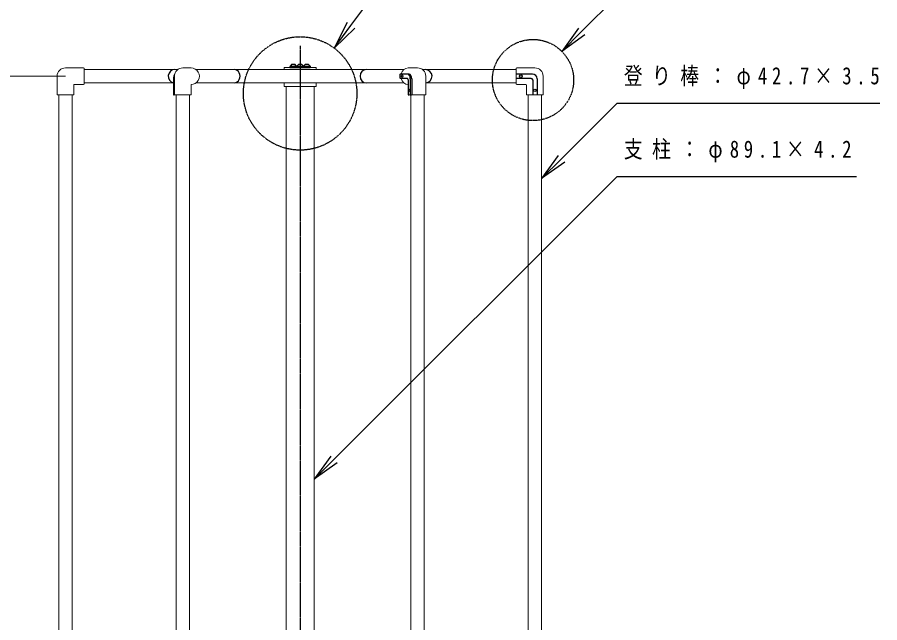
# Model space of a CAD drawing. Units: millimetres at full size; details may follow other scales. Extents: x -11724 to 0, y -804 to 8010.
# Drawn here: x -10003 to -7247, y 3119 to 5055 of the extents above; entities that cross this region are included whole.
import ezdxf

# ---------------------------------------------------------------- set-up
doc = ezdxf.new("R2010")
doc.units = ezdxf.units.MM
doc.linetypes.add('USER2', pattern=[6, 3, -1, 1, -1])
doc.linetypes.add('USER3', pattern=[8, 3, -1, 1, -1, 1, -1])
doc.layers.add('線', color=7, linetype='Continuous', lineweight=25)
doc.layers.add('補助', color=2, linetype='Continuous', lineweight=25)
doc.styles.add('ＭＳ ゴシック', font='')
doc.styles.get('ＭＳ ゴシック').set_extended_font_data('MS Gothic')

msp = doc.modelspace()

# ---------------------------------------------------------------- linework, layer by layer
at = {"layer": '線', "color": 20, "linetype": 'USER2'}
msp.add_line((-9099.089, 4963.17), (-9099.089, 1156.22), dxfattribs=at)
at = {"layer": '線', "lineweight": 13}
for p, q in [((-9849.089, 4892.72), (-9791.089, 4892.72)), ((-9789.089, 4890.72), (-9789.089, 4841.72)), ((-9489.787, 4887.57), (-9789.089, 4887.57)), ((-9474.089, 4892.72), (-9447.589, 4892.72)), ((-8767.684, 4887.57), (-9431.921, 4887.57)), ((-9149.889, 4887.57), (-9149.889, 4893.57)), ((-9048.289, 4893.57), (-9149.889, 4893.57)), ((-9048.289, 4887.57), (-9048.289, 4893.57)), ((-8724.089, 4892.72), (-8754.089, 4892.72)), ((-8409.089, 4887.57), (-8708.391, 4887.57)), ((-8409.089, 4890.72), (-8409.089, 4841.72)), ((-8349.089, 4892.72), (-8407.089, 4892.72)), ((-9875.589, 4866.22), (-9875.589, 4808.22)), ((-9500.589, 4806.22), (-9500.589, 4866.22)), ((-8697.589, 4808.22), (-8697.589, 4866.22)), ((-8322.589, 4866.22), (-8322.589, 4808.22)), ((-9822.589, 4837.72), (-9822.589, 4808.22)), ((-9820.589, 4839.72), (-9791.089, 4839.72)), ((-9504.003, 4844.87), (-9789.089, 4844.87)), ((-9447.589, 4839.72), (-9447.589, 4808.22)), ((-8767.684, 4844.87), (-9431.921, 4844.87)), ((-9149.889, 4844.87), (-9149.889, 4833.57)), ((-9048.289, 4833.57), (-9149.889, 4833.57)), ((-9143.639, 4833.57), (-9143.639, 1616.22)), ((-9054.539, 4833.57), (-9054.539, 1616.22)), ((-9048.289, 4844.87), (-9048.289, 4833.57)), ((-8754.003, 4839.72), (-8754.089, 4839.72)), ((-8409.089, 4844.87), (-8697.589, 4844.87)), ((-8377.589, 4839.72), (-8407.089, 4839.72)), ((-8375.589, 4837.72), (-8375.589, 4808.22)), ((-9873.589, 4806.22), (-9824.589, 4806.22)), ((-9870.439, 4806.22), (-9870.439, 1966.22)), ((-9827.739, 4806.22), (-9827.739, 1966.22)), ((-9502.003, 4806.22), (-9449.589, 4806.22)), ((-9495.439, 4806.22), (-9495.439, 1966.22)), ((-9452.739, 4806.22), (-9452.739, 1966.22)), ((-8699.589, 4806.22), (-8752.003, 4806.22)), ((-8745.439, 4806.22), (-8745.439, 1966.22)), ((-8702.739, 4806.22), (-8702.739, 1966.22)), ((-8324.589, 4806.22), (-8373.589, 4806.22)), ((-8370.439, 4806.22), (-8370.439, 1781.22)), ((-8327.739, 4806.22), (-8327.739, 1781.22))]:
    msp.add_line(p, q, dxfattribs=at)
at = {"layer": '線', "color": 2}
for p, q in [((-9131.49, 4893.57), (-9131.49, 4896.57)), ((-9109.99, 4896.57), (-9131.49, 4896.57)), ((-9131.49, 4893.57), (-9109.99, 4893.57)), ((-9131.24, 4898.07), (-9131.24, 4896.57)), ((-9131.24, 4898.07), (-9110.24, 4898.07)), ((-9131.24, 4896.57), (-9110.24, 4896.57)), ((-9115.24, 4903.17), (-9126.24, 4903.17)), ((-9121.74, 4893.57), (-9120.008, 4896.57)), ((-9120.74, 4893.57), (-9119.008, 4896.57)), ((-9110.24, 4898.07), (-9110.24, 4896.57)), ((-9109.99, 4893.57), (-9109.99, 4896.57)), ((-9109.839, 4893.57), (-9109.839, 4896.57)), ((-9088.339, 4896.57), (-9109.839, 4896.57)), ((-9109.839, 4893.57), (-9109.839, 4896.57)), ((-9109.839, 4893.57), (-9109.839, 4896.57)), ((-9109.839, 4893.57), (-9088.339, 4893.57)), ((-9109.589, 4898.07), (-9109.589, 4896.57)), ((-9109.589, 4898.07), (-9088.589, 4898.07)), ((-9109.589, 4898.07), (-9109.589, 4896.57)), ((-9109.589, 4898.07), (-9109.589, 4896.57)), ((-9109.589, 4896.57), (-9088.589, 4896.57)), ((-9093.589, 4903.17), (-9104.589, 4903.17)), ((-9100.089, 4893.57), (-9098.357, 4896.57)), ((-9099.089, 4893.57), (-9097.357, 4896.57)), ((-9088.589, 4898.07), (-9088.589, 4896.57)), ((-9088.339, 4893.57), (-9088.339, 4896.57)), ((-9088.189, 4893.57), (-9088.189, 4896.57)), ((-9088.189, 4893.57), (-9088.189, 4896.57)), ((-9088.189, 4893.57), (-9088.189, 4896.57)), ((-9066.689, 4896.57), (-9088.189, 4896.57)), ((-9088.189, 4893.57), (-9066.689, 4893.57)), ((-9087.939, 4898.07), (-9087.939, 4896.57)), ((-9087.939, 4898.07), (-9087.939, 4896.57)), ((-9087.939, 4898.07), (-9087.939, 4896.57)), ((-9087.939, 4898.07), (-9066.939, 4898.07)), ((-9087.939, 4896.57), (-9066.939, 4896.57)), ((-9071.939, 4903.17), (-9082.939, 4903.17)), ((-9078.439, 4893.57), (-9076.707, 4896.57)), ((-9077.439, 4893.57), (-9075.707, 4896.57)), ((-9066.939, 4898.07), (-9066.939, 4896.57)), ((-9066.689, 4893.57), (-9066.689, 4896.57)), ((-9504.003, 4858.22), (-9504.003, 4808.22)), ((-8780.503, 4871.22), (-8780.503, 4861.22)), ((-8750.224, 4873.22), (-8778.503, 4873.22)), ((-8756.503, 4859.22), (-8778.503, 4859.22)), ((-8754.003, 4854.22), (-8754.003, 4808.22)), ((-8747.003, 4858.22), (-8747.003, 4808.22)), ((-8742.724, 4858.22), (-8742.724, 4808.22)), ((-8357.089, 4873.22), (-8409.089, 4873.22)), ((-8361.089, 4859.22), (-8409.089, 4859.22)), ((-8356.089, 4854.22), (-8356.089, 4806.22)), ((-8342.089, 4858.22), (-8342.089, 4806.22))]:
    msp.add_line(p, q, dxfattribs=at)
for centre in [(-8394.089, 4866.22), (-8349.089, 4821.22)]:
    msp.add_circle(centre, 4, dxfattribs=at)
at = {"layer": '線', "lineweight": 13}
for centre, radius, start, end in [((-9849.089, 4866.22), 26.5, 90, 180), ((-9791.089, 4890.72), 2, 0, 90), ((-9474.089, 4866.22), 26.5, 90, 180), ((-8724.089, 4866.22), 26.5, 0, 90), ((-8407.089, 4890.72), 2, 90, 180), ((-8349.089, 4866.22), 26.5, 0, 90), ((-9820.589, 4837.72), 2, 90, 180), ((-9791.089, 4841.72), 2, 270, 0), ((-8407.089, 4841.72), 2, 180, 270), ((-8377.589, 4837.72), 2, 0, 90), ((-9873.589, 4808.22), 2, 180, 270), ((-9824.589, 4808.22), 2, 270, 0), ((-9449.589, 4808.22), 2, 270, 0), ((-8699.589, 4808.22), 2, 270, 0), ((-8373.589, 4808.22), 2, 180, 270), ((-8324.589, 4808.22), 2, 270, 0)]:
    msp.add_arc(centre, radius, start, end, dxfattribs=at)
at = {"layer": '線', "color": 2}
for centre, radius, start, end in [((-9499.089, 4866.22), 21.35, 90, 256.6939), ((-9118.934, 4891.006), 14.189, 120.99055, 150.14398), ((-9122.546, 4891.006), 14.189, 29.85602, 59.00945), ((-9097.283, 4891.006), 14.189, 120.99055, 150.14398), ((-9100.895, 4891.006), 14.189, 29.85602, 59.00945), ((-9075.633, 4891.006), 14.189, 120.99055, 150.14398), ((-9079.245, 4891.006), 14.189, 29.85602, 59.00945), ((-8699.089, 4866.22), 21.35, 274.02878, 90), ((-8778.503, 4871.22), 2, 90, 180), ((-8778.503, 4861.22), 2, 180, 270), ((-8361.089, 4854.22), 5, 0, 90), ((-8357.089, 4858.22), 15, 0, 90), ((-9502.003, 4808.22), 2, 180, 270), ((-8752.003, 4808.22), 2, 180, 270), ((-8749.003, 4808.22), 2, 270, 0), ((-8744.724, 4808.22), 2, 270, 0)]:
    msp.add_arc(centre, radius, start, end, dxfattribs=at)
at = {"layer": '線', "lineweight": 13}
for centre, ratio, start_param, end_param in [((-9447.589, 4866.22), 0.998101, 3.14159265, 6.28318531), ((-8754.089, 4866.22), 0.866025, 6.28318531, 7.58665814), ((-8754.089, 4866.22), 0.866025, 1.83811982, 3.14159265)]:
    msp.add_ellipse(centre, major_axis=(0, 26.5), ratio=ratio, start_param=start_param, end_param=end_param, dxfattribs=at)
at = {"layer": '線', "color": 2}
for centre, major_axis, ratio, start_param, end_param in [((-9309.764, 4866.22), (0, 21.35), 0.878701, 3.14159265, 6.28318531), ((-8888.414, 4866.22), (0, 21.35), 0.878701, 6.28318531, 9.42477796), ((-9496.503, 4858.22), (0, 15), 0.5, 0.49662167, 1.57079633), ((-8756.503, 4854.22), (0, 5), 0.5, 4.71238898, 6.28318531), ((-8754.503, 4858.22), (0, 15), 0.5, 4.71238898, 6.28318531), ((-8750.224, 4858.22), (0, 15), 0.5, 4.71238898, 6.28318531)]:
    msp.add_ellipse(centre, major_axis=major_axis, ratio=ratio, start_param=start_param, end_param=end_param, dxfattribs=at)
for centre, major_axis in [((-8773.003, 4866.22), (0.041, 4)), ((-8750.503, 4821.22), (-0.041, 4))]:
    msp.add_ellipse(centre, major_axis=major_axis, ratio=0.49998, dxfattribs=at)
at = {"layer": '補助'}
for p, q in [((-8936.802, 5028.486), (-8860.412, 5130.81)), ((-8199.581, 5009.326), (-8078.097, 5130.81)), ((-8948.822, 5037.459), (-8990.642, 4956.366)), ((-8990.642, 4956.366), (-8936.802, 5028.486)), ((-8924.782, 5019.513), (-8990.642, 4956.366)), ((-8210.188, 5019.933), (-8263.221, 4945.686)), ((-8263.221, 4945.686), (-8199.581, 5009.326)), ((-8188.975, 4998.719), (-8263.221, 4945.686)), ((-8264.1, 4602.494), (-8086.429, 4780.165)), ((-8086.429, 4780.165), (-8056.429, 4780.165)), ((-8056.429, 4780.165), (-7247.14, 4780.165)), ((-8274.706, 4613.101), (-8327.739, 4538.854)), ((-8327.739, 4538.854), (-8264.1, 4602.494)), ((-8253.493, 4591.887), (-8327.739, 4538.854)), ((-8990.9, 3641.253), (-8086.429, 4545.724)), ((-8086.429, 4545.724), (-8056.429, 4545.724)), ((-8056.429, 4545.724), (-7321.556, 4545.724)), ((-9001.506, 3651.86), (-9054.539, 3577.614)), ((-9054.539, 3577.614), (-8990.9, 3641.253)), ((-8980.293, 3630.647), (-9054.539, 3577.614))]:
    msp.add_line(p, q, dxfattribs=at)
at = {"layer": '補助', "lineweight": 13}
msp.add_line((-9849.089, 4866.22), (-10200.439, 4866.22), dxfattribs=at)
at = {"layer": '補助', "linetype": 'USER3'}
for centre, radius in [((-9099.089, 4811.101), 181.281), ((-8354.984, 4853.923), 129.773)]:
    msp.add_circle(centre, radius, dxfattribs=at)

# ---------------------------------------------------------------- texts
at = {"layer": '補助', "char_height": 54.99, "attachment_point": 1, "style": 'ＭＳ ゴシック'}
for s, insert in [('\\T1.5;\\W0.8;登り棒：φ42.7×3.5', (-8064.679, 4895.165)), ('\\T1.5;\\W0.8;支柱：φ89.1×4.2', (-8064.679, 4660.724))]:
    msp.add_mtext(s, dxfattribs=dict(at, insert=insert))

doc.saveas('drawing.dxf')
